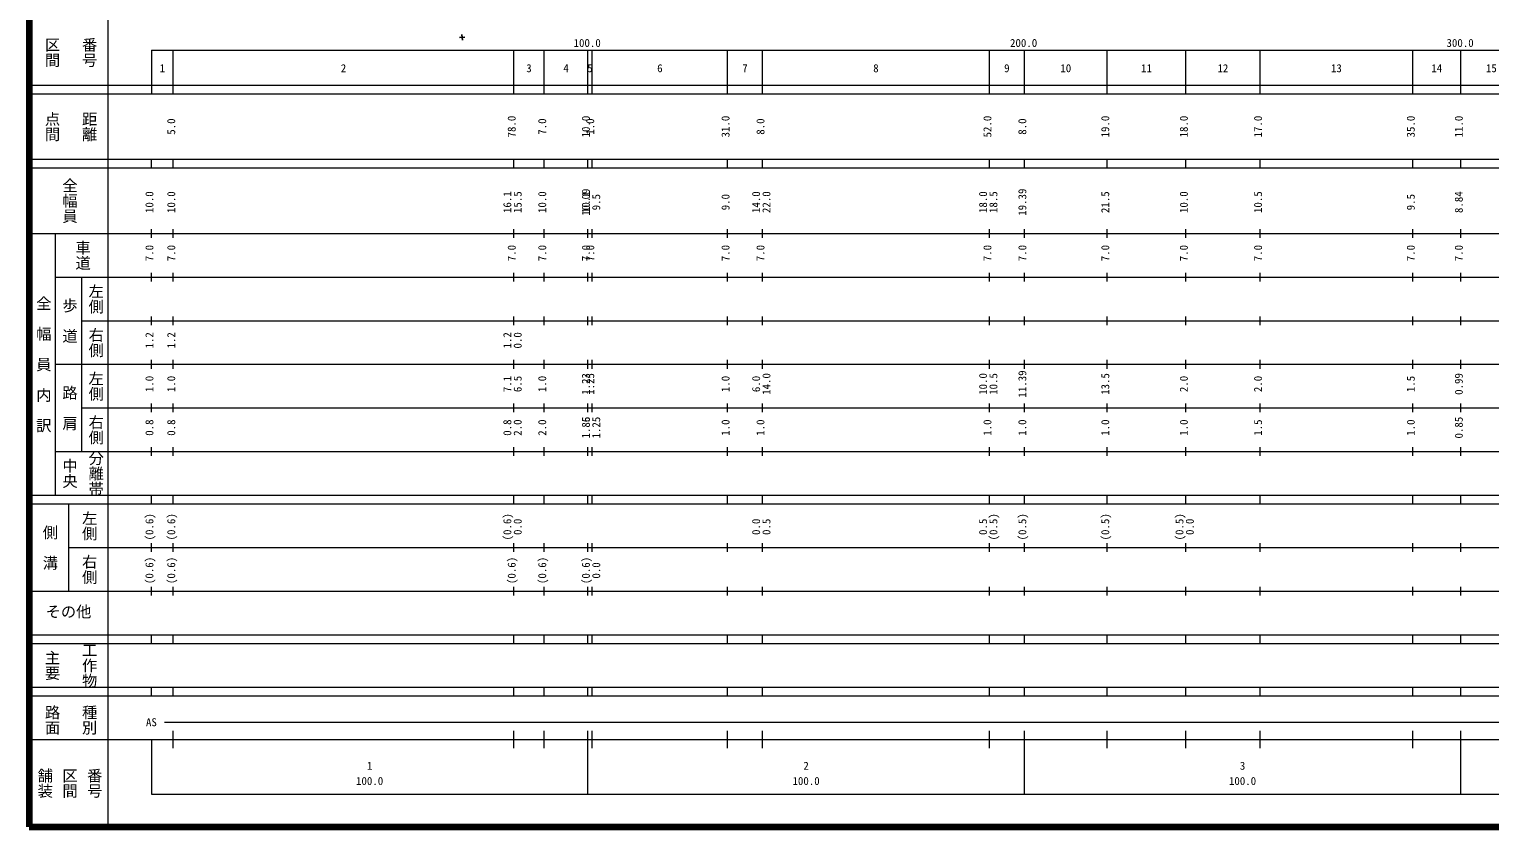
# Model space of a CAD drawing. Units: millimetres on the paper, enlarged 1000 times. Extents: x 40000 to 680000, y 20000 to 380000.
# Drawn here: x 40000 to 374644, y 20000 to 202813 of the extents above; entities that cross this region are included whole.
import ezdxf
from ezdxf.enums import TextEntityAlignment as Align

# ---------------------------------------------------------------- set-up
doc = ezdxf.new("R2010")
doc.units = ezdxf.units.MM
doc.header["$LTSCALE"] = 1000
for name, color, linetype, lineweight in [('M-BGD', 7, 'Continuous', 25), ('M-SUV', 7, 'Continuous', 13), ('M-TTL', 2, 'Continuous', 140)]:
    doc.layers.add(name, color=color, linetype=linetype, lineweight=lineweight)
doc.styles.add('@ＭＳ ゴシック', font='')
doc.styles.add('ＭＳ ゴシック', font='')
doc.styles.get('@ＭＳ ゴシック').set_extended_font_data('@MS Gothic')
doc.styles.get('ＭＳ ゴシック').set_extended_font_data('MS Gothic')

# ---------------------------------------------------------------- blocks, each defined once
blk = doc.blocks.new('plus')
at = {"color": 0, "linetype": 'Continuous', "lineweight": -2}
for p, q in [((-1.25, 0), (1.25, 0)), ((0, -1.25), (0, 1.25))]:
    blk.add_line(p, q, dxfattribs=at)

msp = doc.modelspace()

# ---------------------------------------------------------------- linework, layer by layer
at = {"layer": 'M-SUV'}
for p, q in [((58000, 370000), (58000, 20000)), ((68000, 198000), (579000, 198000)), ((68000, 198000), (68000, 188000)), ((73000, 188000), (73000, 198000)), ((151000, 188000), (151000, 198000)), ((158000, 188000), (158000, 198000)), ((168000, 188000), (168000, 198000)), ((169000, 188000), (169000, 198000)), ((200000, 188000), (200000, 198000)), ((208000, 188000), (208000, 198000)), ((260000, 188000), (260000, 198000)), ((268000, 188000), (268000, 198000)), ((287000, 188000), (287000, 198000)), ((305000, 188000), (305000, 198000)), ((322000, 188000), (322000, 198000)), ((357000, 188000), (357000, 198000)), ((368000, 188000), (368000, 198000)), ((40000, 190000), (579000, 190000)), ((40000, 188000), (579000, 188000)), ((40000, 173000), (579000, 173000)), ((40000, 171000), (579000, 171000)), ((68000, 171000), (68000, 173000)), ((73000, 171000), (73000, 173000)), ((151000, 171000), (151000, 173000)), ((158000, 171000), (158000, 173000)), ((168000, 171000), (168000, 173000)), ((169000, 171000), (169000, 173000)), ((200000, 171000), (200000, 173000)), ((208000, 171000), (208000, 173000)), ((260000, 171000), (260000, 173000)), ((268000, 171000), (268000, 173000)), ((287000, 171000), (287000, 173000)), ((305000, 171000), (305000, 173000)), ((322000, 171000), (322000, 173000)), ((357000, 171000), (357000, 173000)), ((368000, 171000), (368000, 173000)), ((40000, 156000), (579000, 156000)), ((46000, 96000), (46000, 156000)), ((68000, 155000), (68000, 157000)), ((73000, 155000), (73000, 157000)), ((151000, 155000), (151000, 157000)), ((158000, 155000), (158000, 157000)), ((168000, 155000), (168000, 157000)), ((169000, 155000), (169000, 157000)), ((200000, 155000), (200000, 157000)), ((208000, 155000), (208000, 157000)), ((260000, 155000), (260000, 157000)), ((268000, 155000), (268000, 157000)), ((287000, 155000), (287000, 157000)), ((305000, 155000), (305000, 157000)), ((322000, 155000), (322000, 157000)), ((357000, 155000), (357000, 157000)), ((368000, 155000), (368000, 157000)), ((46000, 146000), (579000, 146000)), ((52000, 146000), (52000, 106000)), ((68000, 145000), (68000, 147000)), ((73000, 145000), (73000, 147000)), ((151000, 145000), (151000, 147000)), ((158000, 145000), (158000, 147000)), ((168000, 145000), (168000, 147000)), ((169000, 145000), (169000, 147000)), ((200000, 145000), (200000, 147000)), ((208000, 145000), (208000, 147000)), ((260000, 145000), (260000, 147000)), ((268000, 145000), (268000, 147000)), ((287000, 145000), (287000, 147000)), ((305000, 145000), (305000, 147000)), ((322000, 145000), (322000, 147000)), ((357000, 145000), (357000, 147000)), ((368000, 145000), (368000, 147000)), ((52000, 136000), (579000, 136000)), ((68000, 135000), (68000, 137000)), ((73000, 135000), (73000, 137000)), ((151000, 135000), (151000, 137000)), ((158000, 135000), (158000, 137000)), ((168000, 135000), (168000, 137000)), ((169000, 135000), (169000, 137000)), ((200000, 135000), (200000, 137000)), ((208000, 135000), (208000, 137000)), ((260000, 135000), (260000, 137000)), ((268000, 135000), (268000, 137000)), ((287000, 135000), (287000, 137000)), ((305000, 135000), (305000, 137000)), ((322000, 135000), (322000, 137000)), ((357000, 135000), (357000, 137000)), ((368000, 135000), (368000, 137000)), ((46000, 126000), (579000, 126000)), ((68000, 125000), (68000, 127000)), ((73000, 125000), (73000, 127000)), ((151000, 125000), (151000, 127000)), ((158000, 125000), (158000, 127000)), ((168000, 125000), (168000, 127000)), ((169000, 125000), (169000, 127000)), ((200000, 125000), (200000, 127000)), ((208000, 125000), (208000, 127000)), ((260000, 125000), (260000, 127000)), ((268000, 125000), (268000, 127000)), ((287000, 125000), (287000, 127000)), ((305000, 125000), (305000, 127000)), ((322000, 125000), (322000, 127000)), ((357000, 125000), (357000, 127000)), ((368000, 125000), (368000, 127000)), ((52000, 116000), (579000, 116000)), ((68000, 115000), (68000, 117000)), ((73000, 115000), (73000, 117000)), ((151000, 115000), (151000, 117000)), ((158000, 115000), (158000, 117000)), ((168000, 115000), (168000, 117000)), ((169000, 115000), (169000, 117000)), ((200000, 115000), (200000, 117000)), ((208000, 115000), (208000, 117000)), ((260000, 115000), (260000, 117000)), ((268000, 115000), (268000, 117000)), ((287000, 115000), (287000, 117000)), ((305000, 115000), (305000, 117000)), ((322000, 115000), (322000, 117000)), ((357000, 115000), (357000, 117000)), ((368000, 115000), (368000, 117000)), ((46000, 106000), (579000, 106000)), ((68000, 105000), (68000, 107000)), ((73000, 105000), (73000, 107000)), ((151000, 105000), (151000, 107000)), ((158000, 105000), (158000, 107000)), ((168000, 105000), (168000, 107000)), ((169000, 105000), (169000, 107000)), ((200000, 105000), (200000, 107000)), ((208000, 105000), (208000, 107000)), ((260000, 105000), (260000, 107000)), ((268000, 105000), (268000, 107000)), ((287000, 105000), (287000, 107000)), ((305000, 105000), (305000, 107000)), ((322000, 105000), (322000, 107000)), ((357000, 105000), (357000, 107000)), ((368000, 105000), (368000, 107000)), ((40000, 96000), (579000, 96000)), ((40000, 94000), (579000, 94000)), ((49000, 94000), (49000, 74000)), ((68000, 94000), (68000, 96000)), ((73000, 94000), (73000, 96000)), ((151000, 94000), (151000, 96000)), ((158000, 94000), (158000, 96000)), ((168000, 94000), (168000, 96000)), ((169000, 94000), (169000, 96000)), ((200000, 94000), (200000, 96000)), ((208000, 94000), (208000, 96000)), ((260000, 94000), (260000, 96000)), ((268000, 94000), (268000, 96000)), ((287000, 94000), (287000, 96000)), ((305000, 94000), (305000, 96000)), ((322000, 94000), (322000, 96000)), ((357000, 94000), (357000, 96000)), ((368000, 94000), (368000, 96000)), ((49000, 84000), (579000, 84000)), ((68000, 83000), (68000, 85000)), ((73000, 83000), (73000, 85000)), ((151000, 83000), (151000, 85000)), ((158000, 83000), (158000, 85000)), ((168000, 83000), (168000, 85000)), ((169000, 83000), (169000, 85000)), ((200000, 83000), (200000, 85000)), ((208000, 83000), (208000, 85000)), ((260000, 83000), (260000, 85000)), ((268000, 83000), (268000, 85000)), ((287000, 83000), (287000, 85000)), ((305000, 83000), (305000, 85000)), ((322000, 83000), (322000, 85000)), ((357000, 83000), (357000, 85000)), ((368000, 83000), (368000, 85000)), ((40000, 74000), (579000, 74000)), ((68000, 73000), (68000, 75000)), ((73000, 73000), (73000, 75000)), ((151000, 73000), (151000, 75000)), ((158000, 73000), (158000, 75000)), ((168000, 73000), (168000, 75000)), ((169000, 73000), (169000, 75000)), ((200000, 73000), (200000, 75000)), ((208000, 73000), (208000, 75000)), ((260000, 73000), (260000, 75000)), ((268000, 73000), (268000, 75000)), ((287000, 73000), (287000, 75000)), ((305000, 73000), (305000, 75000)), ((322000, 73000), (322000, 75000)), ((357000, 73000), (357000, 75000)), ((368000, 73000), (368000, 75000)), ((40000, 64000), (579000, 64000)), ((68000, 62000), (68000, 64000)), ((73000, 62000), (73000, 64000)), ((151000, 62000), (151000, 64000)), ((158000, 62000), (158000, 64000)), ((168000, 62000), (168000, 64000)), ((169000, 62000), (169000, 64000)), ((200000, 62000), (200000, 64000)), ((208000, 62000), (208000, 64000)), ((260000, 62000), (260000, 64000)), ((268000, 62000), (268000, 64000)), ((287000, 62000), (287000, 64000)), ((305000, 62000), (305000, 64000)), ((322000, 62000), (322000, 64000)), ((357000, 62000), (357000, 64000)), ((368000, 62000), (368000, 64000)), ((40000, 62000), (579000, 62000)), ((40000, 52000), (579000, 52000)), ((68000, 50000), (68000, 52000)), ((73000, 50000), (73000, 52000)), ((151000, 50000), (151000, 52000)), ((158000, 50000), (158000, 52000)), ((168000, 50000), (168000, 52000)), ((169000, 50000), (169000, 52000)), ((200000, 50000), (200000, 52000)), ((208000, 50000), (208000, 52000)), ((260000, 50000), (260000, 52000)), ((268000, 50000), (268000, 52000)), ((287000, 50000), (287000, 52000)), ((305000, 50000), (305000, 52000)), ((322000, 50000), (322000, 52000)), ((357000, 50000), (357000, 52000)), ((368000, 50000), (368000, 52000)), ((40000, 50000), (579000, 50000)), ((71000, 44000), (565000, 44000)), ((73000, 38000), (73000, 42000)), ((151000, 38000), (151000, 42000)), ((158000, 38000), (158000, 42000)), ((168000, 27500), (168000, 42000)), ((169000, 38000), (169000, 42000)), ((200000, 38000), (200000, 42000)), ((208000, 38000), (208000, 42000)), ((260000, 38000), (260000, 42000)), ((268000, 27500), (268000, 42000)), ((287000, 38000), (287000, 42000)), ((305000, 38000), (305000, 42000)), ((322000, 38000), (322000, 42000)), ((357000, 38000), (357000, 42000)), ((368000, 27500), (368000, 42000)), ((40000, 40000), (579000, 40000)), ((68000, 40000), (68000, 27500)), ((68000, 27500), (579000, 27500))]:
    msp.add_line(p, q, dxfattribs=at)
at = {"layer": 'M-TTL'}
for p, q in [((40000, 380000), (40000, 20000)), ((40000, 20000), (680000, 20000))]:
    msp.add_line(p, q, dxfattribs=at)

# ---------------------------------------------------------------- block references
at = {"layer": 'M-BGD', "xscale": 500, "yscale": 500, "rotation": 95.8}
msp.add_blockref('plus', (139203, 200941), dxfattribs=at)

# ---------------------------------------------------------------- texts
at = {"layer": 'M-SUV'}
for s, height, rotation, style, p in [('番号', 2566, 270, '@ＭＳ ゴシック', (51750, 201000)), ('区間', 2566, 270, '@ＭＳ ゴシック', (43250, 201000)), ('点間', 2566, 270, '@ＭＳ ゴシック', (43250, 184000)), ('距離', 2566, 270, '@ＭＳ ゴシック', (51750, 184000)), ('5.0', 1833, 90, 'ＭＳ ゴシック', (74000, 178625)), ('78.0', 1833, 90, 'ＭＳ ゴシック', (152000, 178000)), ('7.0', 1833, 90, 'ＭＳ ゴシック', (159000, 178625)), ('10.0', 1833, 90, 'ＭＳ ゴシック', (169000, 178000)), ('1.0', 1833, 90, 'ＭＳ ゴシック', (170000, 178625)), ('31.0', 1833, 90, 'ＭＳ ゴシック', (201000, 178000)), ('8.0', 1833, 90, 'ＭＳ ゴシック', (209000, 178625)), ('52.0', 1833, 90, 'ＭＳ ゴシック', (261000, 178000)), ('8.0', 1833, 90, 'ＭＳ ゴシック', (269000, 178625)), ('19.0', 1833, 90, 'ＭＳ ゴシック', (288000, 178000)), ('18.0', 1833, 90, 'ＭＳ ゴシック', (306000, 178000)), ('17.0', 1833, 90, 'ＭＳ ゴシック', (323000, 178000)), ('35.0', 1833, 90, 'ＭＳ ゴシック', (358000, 178000)), ('11.0', 1833, 90, 'ＭＳ ゴシック', (369000, 178000)), ('全幅員', 2566, 270, '@ＭＳ ゴシック', (47250, 168750)), ('10.0', 1833, 90, 'ＭＳ ゴシック', (69000, 160674)), ('10.0', 1833, 90, 'ＭＳ ゴシック', (74000, 160674)), ('16.1', 1833, 90, 'ＭＳ ゴシック', (151000, 160674)), ('15.5', 1833, 90, 'ＭＳ ゴシック', (153370, 160674)), ('10.0', 1833, 90, 'ＭＳ ゴシック', (159000, 160674)), ('10.09', 1833, 90, 'ＭＳ ゴシック', (169000, 160049)), ('10.1', 1833, 90, 'ＭＳ ゴシック', (169000, 160674)), ('9.5', 1833, 90, 'ＭＳ ゴシック', (171370, 161299)), ('9.0', 1833, 90, 'ＭＳ ゴシック', (201000, 161299)), ('14.0', 1833, 90, 'ＭＳ ゴシック', (208000, 160674)), ('22.0', 1833, 90, 'ＭＳ ゴシック', (210370, 160674)), ('18.0', 1833, 90, 'ＭＳ ゴシック', (260000, 160674)), ('18.5', 1833, 90, 'ＭＳ ゴシック', (262370, 160674)), ('19.39', 1833, 90, 'ＭＳ ゴシック', (269000, 160049)), ('21.5', 1833, 90, 'ＭＳ ゴシック', (288000, 160674)), ('10.0', 1833, 90, 'ＭＳ ゴシック', (306000, 160674)), ('10.5', 1833, 90, 'ＭＳ ゴシック', (323000, 160674)), ('9.5', 1833, 90, 'ＭＳ ゴシック', (358000, 161299)), ('8.84', 1833, 90, 'ＭＳ ゴシック', (369000, 160674)), ('車道', 2566, 270, '@ＭＳ ゴシック', (50250, 154500)), ('7.0', 1833, 90, 'ＭＳ ゴシック', (69000, 149625)), ('7.0', 1833, 90, 'ＭＳ ゴシック', (74000, 149625)), ('7.0', 1833, 90, 'ＭＳ ゴシック', (152000, 149625)), ('7.0', 1833, 90, 'ＭＳ ゴシック', (159000, 149625)), ('7.0', 1833, 90, 'ＭＳ ゴシック', (169000, 149625)), ('7.0', 1833, 90, 'ＭＳ ゴシック', (170000, 149625)), ('7.0', 1833, 90, 'ＭＳ ゴシック', (201000, 149625)), ('7.0', 1833, 90, 'ＭＳ ゴシック', (209000, 149625)), ('7.0', 1833, 90, 'ＭＳ ゴシック', (261000, 149625)), ('7.0', 1833, 90, 'ＭＳ ゴシック', (269000, 149625)), ('7.0', 1833, 90, 'ＭＳ ゴシック', (288000, 149625)), ('7.0', 1833, 90, 'ＭＳ ゴシック', (306000, 149625)), ('7.0', 1833, 90, 'ＭＳ ゴシック', (323000, 149625)), ('7.0', 1833, 90, 'ＭＳ ゴシック', (358000, 149625)), ('7.0', 1833, 90, 'ＭＳ ゴシック', (369000, 149625)), ('左側', 2566, 270, '@ＭＳ ゴシック', (53250, 144500)), ('全\u3000幅\u3000員\u3000内\u3000訳', 2566, 270, '@ＭＳ ゴシック', (41250, 141750)), ('歩\u3000道', 2566, 270, '@ＭＳ ゴシック', (47250, 141250)), ('右側', 2566, 270, '@ＭＳ ゴシック', (53250, 134500)), ('1.2', 1833, 90, 'ＭＳ ゴシック', (69000, 129625)), ('1.2', 1833, 90, 'ＭＳ ゴシック', (74000, 129625)), ('1.2', 1833, 90, 'ＭＳ ゴシック', (151000, 129625)), ('0.0', 1833, 90, 'ＭＳ ゴシック', (153370, 129625)), ('左側', 2566, 270, '@ＭＳ ゴシック', (53250, 124500)), ('1.23', 1833, 90, 'ＭＳ ゴシック', (169000, 119000)), ('1.25', 1833, 90, 'ＭＳ ゴシック', (170000, 119000)), ('14.0', 1833, 90, 'ＭＳ ゴシック', (210370, 119000)), ('10.0', 1833, 90, 'ＭＳ ゴシック', (260000, 119000)), ('10.5', 1833, 90, 'ＭＳ ゴシック', (262370, 119000)), ('11.39', 1833, 90, 'ＭＳ ゴシック', (269000, 118375)), ('13.5', 1833, 90, 'ＭＳ ゴシック', (288000, 119000)), ('0.99', 1833, 90, 'ＭＳ ゴシック', (369000, 119000)), ('路\u3000肩', 2566, 270, '@ＭＳ ゴシック', (47250, 121250)), ('1.0', 1833, 90, 'ＭＳ ゴシック', (69000, 119625)), ('1.0', 1833, 90, 'ＭＳ ゴシック', (74000, 119625)), ('7.1', 1833, 90, 'ＭＳ ゴシック', (151000, 119625)), ('6.5', 1833, 90, 'ＭＳ ゴシック', (153370, 119625)), ('1.0', 1833, 90, 'ＭＳ ゴシック', (159000, 119625)), ('1.0', 1833, 90, 'ＭＳ ゴシック', (201000, 119625)), ('6.0', 1833, 90, 'ＭＳ ゴシック', (208000, 119625)), ('2.0', 1833, 90, 'ＭＳ ゴシック', (306000, 119625)), ('2.0', 1833, 90, 'ＭＳ ゴシック', (323000, 119625)), ('1.5', 1833, 90, 'ＭＳ ゴシック', (358000, 119625)), ('右側', 2566, 270, '@ＭＳ ゴシック', (53250, 114500)), ('1.86', 1833, 90, 'ＭＳ ゴシック', (169000, 109000)), ('1.85', 1833, 90, 'ＭＳ ゴシック', (169000, 109000)), ('1.25', 1833, 90, 'ＭＳ ゴシック', (171370, 109000)), ('0.85', 1833, 90, 'ＭＳ ゴシック', (369000, 109000)), ('0.8', 1833, 90, 'ＭＳ ゴシック', (69000, 109625)), ('0.8', 1833, 90, 'ＭＳ ゴシック', (74000, 109625)), ('0.8', 1833, 90, 'ＭＳ ゴシック', (151000, 109625)), ('2.0', 1833, 90, 'ＭＳ ゴシック', (153370, 109625)), ('2.0', 1833, 90, 'ＭＳ ゴシック', (159000, 109625)), ('1.0', 1833, 90, 'ＭＳ ゴシック', (201000, 109625)), ('1.0', 1833, 90, 'ＭＳ ゴシック', (209000, 109625)), ('1.0', 1833, 90, 'ＭＳ ゴシック', (261000, 109625)), ('1.0', 1833, 90, 'ＭＳ ゴシック', (269000, 109625)), ('1.0', 1833, 90, 'ＭＳ ゴシック', (288000, 109625)), ('1.0', 1833, 90, 'ＭＳ ゴシック', (306000, 109625)), ('1.5', 1833, 90, 'ＭＳ ゴシック', (323000, 109625)), ('1.0', 1833, 90, 'ＭＳ ゴシック', (358000, 109625)), ('中央', 2566, 270, '@ＭＳ ゴシック', (47250, 104500)), ('分離帯', 2566, 270, '@ＭＳ ゴシック', (53250, 106250)), ('左側', 2566, 270, '@ＭＳ ゴシック', (51750, 92500)), ('(0.6)', 1833, 90, 'ＭＳ ゴシック', (69000, 85639)), ('(0.6)', 1833, 90, 'ＭＳ ゴシック', (74000, 85639)), ('(0.6)', 1833, 90, 'ＭＳ ゴシック', (151000, 85639)), ('0.0', 1833, 90, 'ＭＳ ゴシック', (153370, 86889)), ('0.0', 1833, 90, 'ＭＳ ゴシック', (208000, 86889)), ('0.5', 1833, 90, 'ＭＳ ゴシック', (210370, 86889)), ('0.5', 1833, 90, 'ＭＳ ゴシック', (260000, 86889)), ('(0.5)', 1833, 90, 'ＭＳ ゴシック', (262370, 85639)), ('(0.5)', 1833, 90, 'ＭＳ ゴシック', (269000, 85639)), ('(0.5)', 1833, 90, 'ＭＳ ゴシック', (288000, 85639)), ('(0.5)', 1833, 90, 'ＭＳ ゴシック', (305000, 85639)), ('0.0', 1833, 90, 'ＭＳ ゴシック', (307370, 86889)), ('側\u3000溝', 2566, 270, '@ＭＳ ゴシック', (42750, 89250)), ('右側', 2566, 270, '@ＭＳ ゴシック', (51750, 82500)), ('(0.6)', 1833, 90, 'ＭＳ ゴシック', (69000, 75639)), ('(0.6)', 1833, 90, 'ＭＳ ゴシック', (74000, 75639)), ('(0.6)', 1833, 90, 'ＭＳ ゴシック', (152000, 75639)), ('(0.6)', 1833, 90, 'ＭＳ ゴシック', (159000, 75639)), ('(0.6)', 1833, 90, 'ＭＳ ゴシック', (169000, 75639)), ('(0.6)', 1833, 90, 'ＭＳ ゴシック', (169000, 75639)), ('0.0', 1833, 90, 'ＭＳ ゴシック', (171370, 76889)), ('主要', 2566, 270, '@ＭＳ ゴシック', (43250, 60500)), ('工作物', 2566, 270, '@ＭＳ ゴシック', (51750, 62250)), ('路面', 2566, 270, '@ＭＳ ゴシック', (43250, 48000)), ('種別', 2566, 270, '@ＭＳ ゴシック', (51750, 48000)), ('舗装', 2566, 270, '@ＭＳ ゴシック', (41583, 33500)), ('区間', 2566, 270, '@ＭＳ ゴシック', (47250, 33500)), ('番号', 2566, 270, '@ＭＳ ゴシック', (52917, 33500))]:
    msp.add_text(s, height=height, rotation=rotation, dxfattribs=dict(at, style=style)).set_placement(p, align=Align.BOTTOM_LEFT)
at = {"layer": 'M-SUV', "style": 'ＭＳ ゴシック'}
for s, height, p in [('100.0', 1833, (164719, 198195)), ('200.0', 1833, (264719, 198195)), ('300.0', 1833, (364719, 198195)), ('1', 1833, (69875, 192405)), ('2', 1833, (111375, 192405)), ('3', 1833, (153875, 192405)), ('4', 1833, (162375, 192405)), ('5', 1833, (167875, 192405)), ('6', 1833, (183875, 192405)), ('7', 1833, (203375, 192405)), ('8', 1833, (233375, 192405)), ('9', 1833, (263375, 192405)), ('10', 1833, (276250, 192405)), ('11', 1833, (294750, 192405)), ('12', 1833, (312250, 192405)), ('13', 1833, (338250, 192405)), ('14', 1833, (361250, 192405)), ('15', 1833, (373750, 192405)), ('その他', 2566, (43750, 67250)), ('AS', 1833, (66750, 42500)), ('1', 1833, (117375, 32523)), ('2', 1833, (217375, 32523)), ('3', 1833, (317375, 32523)), ('100.0', 1833, (114875, 29033)), ('100.0', 1833, (214875, 29033)), ('100.0', 1833, (314875, 29033))]:
    msp.add_text(s, height=height, dxfattribs=at).set_placement(p, align=Align.BOTTOM_LEFT)

doc.saveas('drawing.dxf')
